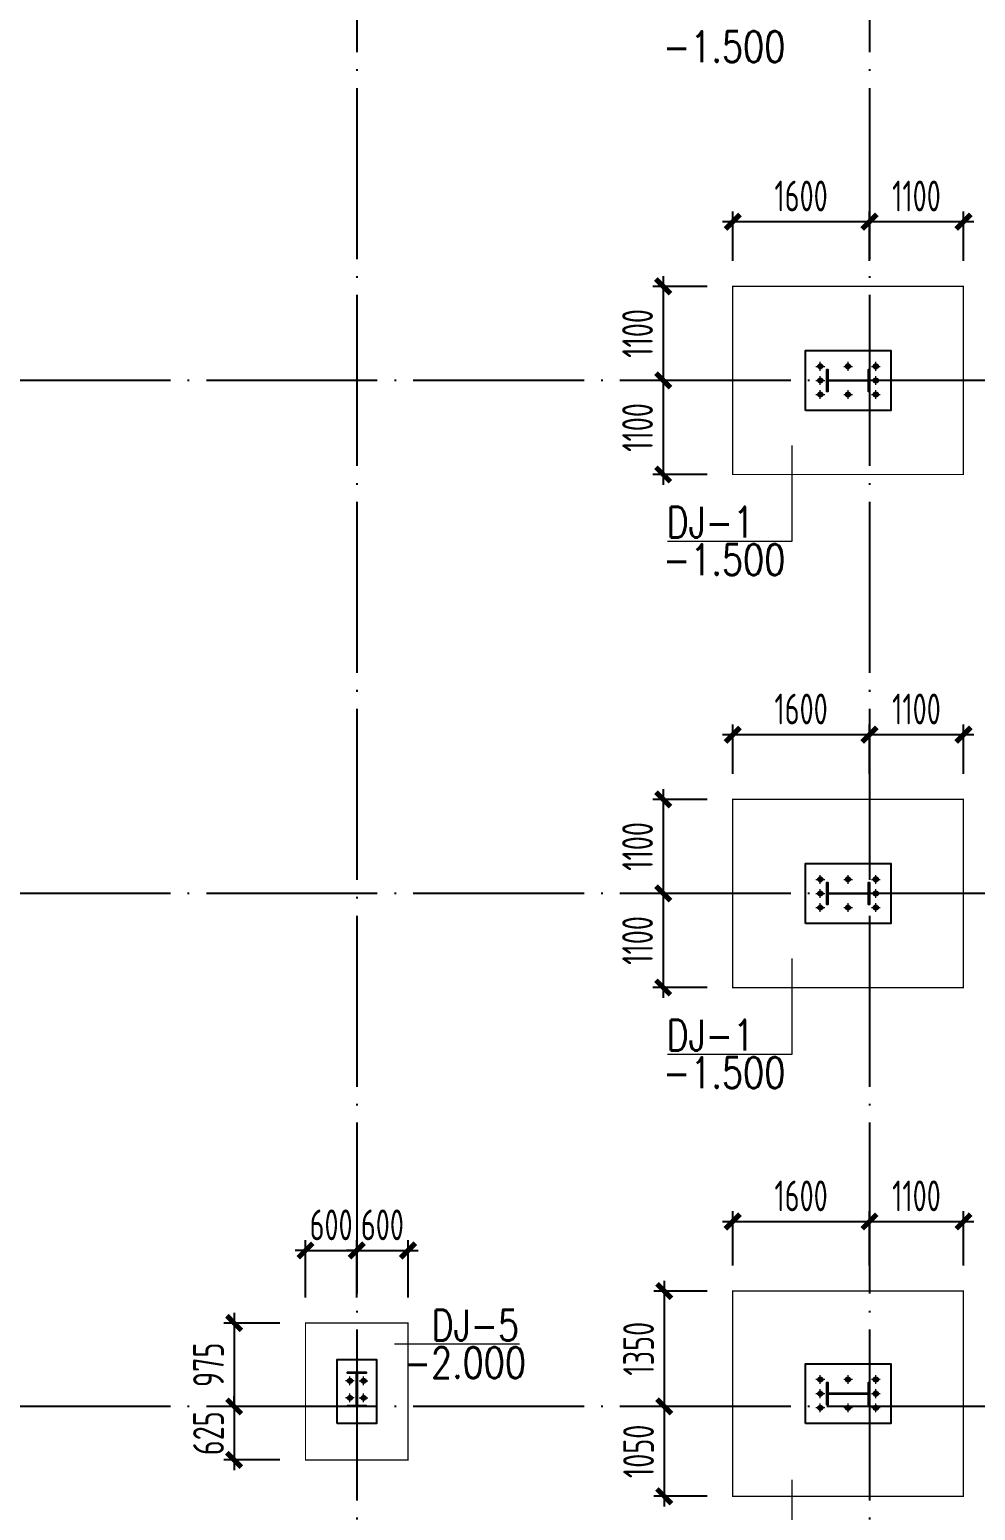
# Model space of a CAD drawing. Extents: x -1389621 to 57380, y -92505 to 283644.
# Drawn here: x -496048 to -484979, y 75852 to 93170 of the extents above; entities that cross this region are included whole.
import ezdxf
from ezdxf.enums import TextEntityAlignment as Align

# ---------------------------------------------------------------- set-up
doc = ezdxf.new("R2010")
doc.units = 0
doc.header["$LTSCALE"] = 100
doc.header["$MEASUREMENT"] = 0
doc.linetypes.add('CENTERX2', pattern=[101.6, 63.5, -12.7, 12.7, -12.7])
doc.linetypes.add('DOTE', pattern=[2.42, 2, -0.2, 0.02, -0.2])
doc.layers.get('0').update_dxf_attribs({"linetype": 'CONTINUOUS'})
doc.layers.get('Defpoints').update_dxf_attribs({"linetype": 'CONTINUOUS'})
for name, color, linetype in [('11000', 4, 'CONTINUOUS'), ('DIM', 3, 'CONTINUOUS'), ('DOTE', 1, 'DOTE'), ('PUB_DIM', 3, 'CONTINUOUS'), ('基础', 41, 'CONTINUOUS'), ('柱子', 3, 'CONTINUOUS'), ('短柱', 2, 'CONTINUOUS')]:
    doc.layers.add(name, color=color, linetype=linetype)
doc.layers.add('PUB_TEXT', color=7, linetype='CONTINUOUS', lineweight=15)
doc.layers.add('轴线', color=1, linetype='CENTERX2', lineweight=13)
doc.styles.add('hztxt', font='txt', dxfattribs={"width": 0.7, "height": 10, "bigfont": 'hztxt.shx'})
doc.styles.add('TSSD_Dimension', font='tssdeng.shx', dxfattribs={"width": 0.7, "bigfont": 'hztxt.shx'})
doc.dimstyles.new('TSSD_100_100', dxfattribs={"dimtxt": 300, "dimasz": 100, "dimexe": 100, "dimexo": 250, "dimgap": 100, "dimtad": 1, "dimdec": 0, "dimzin": 0, "dimdsep": 46, "dimtxsty": 'TSSD_Dimension', "dimblk": 'ARCHTICK', "dimblk1": 'ARCHTICK', "dimblk2": 'ARCHTICK', "dimcen": 0, "dimdle": 100, "dimclrt": 7, "dimadec": 0, "dimazin": 0, "dimtfac": 1, "dimtdec": 0, "dimtix": 1, "dimtmove": 2, "dimatfit": 3, "dimfxl": 0, "dimtolj": 1, "dimtzin": 0, "dimarcsym": 0})

# ---------------------------------------------------------------- blocks, each defined once
blk = doc.blocks.new('_ArchTick')
at = {"color": 0, "linetype": 'ByBlock'}
blk.add_lwpolyline([(-0.71, -0.71, 0.5, 0.5, 0), (0.71, 0.71, 0.5, 0.5, 0)], format="xyseb", dxfattribs=at)
blk = doc.blocks.new('*D1753')
at = {"layer": 'Defpoints', "color": 0, "ltscale": 100}
for p in [(-487819, 90167), (-488633, 89067), (-487819, 89067)]:
    blk.add_point(p, dxfattribs=at)
at = {"layer": 'DIM', "color": 0, "lineweight": -2, "ltscale": 100}
for p, q in [((-488633, 90287), (-488633, 88947)), ((-488119, 90167), (-488753, 90167)), ((-488119, 89067), (-488753, 89067))]:
    blk.add_line(p, q, dxfattribs=at)
at = {"layer": 'DIM', "color": 0, "lineweight": -2, "ltscale": 100, "xscale": 120, "yscale": 120, "zscale": 120}
for p, rotation in [((-488633, 90167), 90), ((-488633, 89067), 270)]:
    blk.add_blockref('_ArchTick', p, dxfattribs=dict(at, rotation=rotation))
at = {"layer": 'DIM', "color": 7, "ltscale": 100, "insert": (-488933, 89617), "char_height": 360, "attachment_point": 5, "rotation": 90, "style": 'TSSD_Dimension'}
blk.add_mtext('\\A1;1100', dxfattribs=at)
blk = doc.blocks.new('*D1754')
at = {"layer": 'Defpoints', "color": 0, "ltscale": 100}
for p in [(-486219, 90924), (-487819, 90167), (-486219, 90167)]:
    blk.add_point(p, dxfattribs=at)
at = {"layer": 'DIM', "color": 0, "lineweight": -2, "ltscale": 100}
for p, q in [((-487939, 90924), (-486099, 90924)), ((-487819, 90467), (-487819, 91044)), ((-486219, 90467), (-486219, 91044))]:
    blk.add_line(p, q, dxfattribs=at)
at = {"layer": 'DIM', "color": 0, "lineweight": -2, "ltscale": 100, "xscale": 120, "yscale": 120, "zscale": 120, "rotation": 180}
blk.add_blockref('_ArchTick', (-487819, 90924), dxfattribs=at)
at = {"layer": 'DIM', "color": 0, "lineweight": -2, "ltscale": 100, "xscale": 120, "yscale": 120, "zscale": 120}
blk.add_blockref('_ArchTick', (-486219, 90924), dxfattribs=at)
at = {"layer": 'DIM', "color": 7, "ltscale": 100, "insert": (-487019, 91224), "char_height": 360, "attachment_point": 5, "style": 'TSSD_Dimension'}
blk.add_mtext('\\A1;1600', dxfattribs=at)
blk = doc.blocks.new('*D1755')
at = {"layer": 'Defpoints', "color": 0, "ltscale": 100}
for p in [(-487819, 89067), (-488633, 87967), (-487819, 87967)]:
    blk.add_point(p, dxfattribs=at)
at = {"layer": 'DIM', "color": 0, "lineweight": -2, "ltscale": 100}
for p, q in [((-488119, 89067), (-488753, 89067)), ((-488633, 89187), (-488633, 87847)), ((-488119, 87967), (-488753, 87967))]:
    blk.add_line(p, q, dxfattribs=at)
at = {"layer": 'DIM', "color": 0, "lineweight": -2, "ltscale": 100, "xscale": 120, "yscale": 120, "zscale": 120}
for p, rotation in [((-488633, 89067), 90), ((-488633, 87967), 270)]:
    blk.add_blockref('_ArchTick', p, dxfattribs=dict(at, rotation=rotation))
at = {"layer": 'DIM', "color": 7, "ltscale": 100, "insert": (-488933, 88517), "char_height": 360, "attachment_point": 5, "rotation": 90, "style": 'TSSD_Dimension'}
blk.add_mtext('\\A1;1100', dxfattribs=at)
blk = doc.blocks.new('*D1756')
at = {"layer": 'Defpoints', "color": 0, "ltscale": 100}
for p in [(-485119, 90924), (-486219, 90167), (-485119, 90167)]:
    blk.add_point(p, dxfattribs=at)
at = {"layer": 'DIM', "color": 0, "lineweight": -2, "ltscale": 100}
for p, q in [((-486339, 90924), (-484999, 90924)), ((-486219, 90467), (-486219, 91044)), ((-485119, 90467), (-485119, 91044))]:
    blk.add_line(p, q, dxfattribs=at)
at = {"layer": 'DIM', "color": 0, "lineweight": -2, "ltscale": 100, "xscale": 120, "yscale": 120, "zscale": 120, "rotation": 180}
blk.add_blockref('_ArchTick', (-486219, 90924), dxfattribs=at)
at = {"layer": 'DIM', "color": 0, "lineweight": -2, "ltscale": 100, "xscale": 120, "yscale": 120, "zscale": 120}
blk.add_blockref('_ArchTick', (-485119, 90924), dxfattribs=at)
at = {"layer": 'DIM', "color": 7, "ltscale": 100, "insert": (-485669, 91224), "char_height": 360, "attachment_point": 5, "style": 'TSSD_Dimension'}
blk.add_mtext('\\A1;1100', dxfattribs=at)
blk = doc.blocks.new('*D1761')
at = {"layer": 'Defpoints', "color": 0, "ltscale": 100}
for p in [(-487819, 84167), (-488633, 83067), (-487819, 83067)]:
    blk.add_point(p, dxfattribs=at)
at = {"layer": 'DIM', "color": 0, "lineweight": -2, "ltscale": 100}
for p, q in [((-488633, 84287), (-488633, 82947)), ((-488119, 84167), (-488753, 84167)), ((-488119, 83067), (-488753, 83067))]:
    blk.add_line(p, q, dxfattribs=at)
at = {"layer": 'DIM', "color": 0, "lineweight": -2, "ltscale": 100, "xscale": 120, "yscale": 120, "zscale": 120}
for p, rotation in [((-488633, 84167), 90), ((-488633, 83067), 270)]:
    blk.add_blockref('_ArchTick', p, dxfattribs=dict(at, rotation=rotation))
at = {"layer": 'DIM', "color": 7, "ltscale": 100, "insert": (-488933, 83617), "char_height": 360, "attachment_point": 5, "rotation": 90, "style": 'TSSD_Dimension'}
blk.add_mtext('\\A1;1100', dxfattribs=at)
blk = doc.blocks.new('*D1762')
at = {"layer": 'Defpoints', "color": 0, "ltscale": 100}
for p in [(-486219, 84924), (-487819, 84167), (-486219, 84167)]:
    blk.add_point(p, dxfattribs=at)
at = {"layer": 'DIM', "color": 0, "lineweight": -2, "ltscale": 100}
for p, q in [((-487819, 84467), (-487819, 85044)), ((-486219, 84467), (-486219, 85044)), ((-487939, 84924), (-486099, 84924))]:
    blk.add_line(p, q, dxfattribs=at)
at = {"layer": 'DIM', "color": 0, "lineweight": -2, "ltscale": 100, "xscale": 120, "yscale": 120, "zscale": 120, "rotation": 180}
blk.add_blockref('_ArchTick', (-487819, 84924), dxfattribs=at)
at = {"layer": 'DIM', "color": 0, "lineweight": -2, "ltscale": 100, "xscale": 120, "yscale": 120, "zscale": 120}
blk.add_blockref('_ArchTick', (-486219, 84924), dxfattribs=at)
at = {"layer": 'DIM', "color": 7, "ltscale": 100, "insert": (-487019, 85224), "char_height": 360, "attachment_point": 5, "style": 'TSSD_Dimension'}
blk.add_mtext('\\A1;1600', dxfattribs=at)
blk = doc.blocks.new('*D1763')
at = {"layer": 'Defpoints', "color": 0, "ltscale": 100}
for p in [(-487819, 83067), (-488633, 81967), (-487819, 81967)]:
    blk.add_point(p, dxfattribs=at)
at = {"layer": 'DIM', "color": 0, "lineweight": -2, "ltscale": 100}
for p, q in [((-488633, 83187), (-488633, 81847)), ((-488119, 83067), (-488753, 83067)), ((-488119, 81967), (-488753, 81967))]:
    blk.add_line(p, q, dxfattribs=at)
at = {"layer": 'DIM', "color": 0, "lineweight": -2, "ltscale": 100, "xscale": 120, "yscale": 120, "zscale": 120}
for p, rotation in [((-488633, 83067), 90), ((-488633, 81967), 270)]:
    blk.add_blockref('_ArchTick', p, dxfattribs=dict(at, rotation=rotation))
at = {"layer": 'DIM', "color": 7, "ltscale": 100, "insert": (-488933, 82517), "char_height": 360, "attachment_point": 5, "rotation": 90, "style": 'TSSD_Dimension'}
blk.add_mtext('\\A1;1100', dxfattribs=at)
blk = doc.blocks.new('*D1764')
at = {"layer": 'Defpoints', "color": 0, "ltscale": 100}
for p in [(-485119, 84924), (-486219, 84167), (-485119, 84167)]:
    blk.add_point(p, dxfattribs=at)
at = {"layer": 'DIM', "color": 0, "lineweight": -2, "ltscale": 100}
for p, q in [((-486219, 84467), (-486219, 85044)), ((-485119, 84467), (-485119, 85044)), ((-486339, 84924), (-484999, 84924))]:
    blk.add_line(p, q, dxfattribs=at)
at = {"layer": 'DIM', "color": 0, "lineweight": -2, "ltscale": 100, "xscale": 120, "yscale": 120, "zscale": 120, "rotation": 180}
blk.add_blockref('_ArchTick', (-486219, 84924), dxfattribs=at)
at = {"layer": 'DIM', "color": 0, "lineweight": -2, "ltscale": 100, "xscale": 120, "yscale": 120, "zscale": 120}
blk.add_blockref('_ArchTick', (-485119, 84924), dxfattribs=at)
at = {"layer": 'DIM', "color": 7, "ltscale": 100, "insert": (-485669, 85224), "char_height": 360, "attachment_point": 5, "style": 'TSSD_Dimension'}
blk.add_mtext('\\A1;1100', dxfattribs=at)
blk = doc.blocks.new('*D1779')
at = {"layer": 'Defpoints', "color": 0, "ltscale": 100}
for p in [(-486219, 79230), (-487819, 78417), (-486219, 78417)]:
    blk.add_point(p, dxfattribs=at)
at = {"layer": 'DIM', "color": 0, "lineweight": -2, "ltscale": 100}
for p, q in [((-487819, 78717), (-487819, 79350)), ((-486219, 78717), (-486219, 79350)), ((-487939, 79230), (-486099, 79230))]:
    blk.add_line(p, q, dxfattribs=at)
at = {"layer": 'DIM', "color": 0, "lineweight": -2, "ltscale": 100, "xscale": 120, "yscale": 120, "zscale": 120, "rotation": 180}
blk.add_blockref('_ArchTick', (-487819, 79230), dxfattribs=at)
at = {"layer": 'DIM', "color": 0, "lineweight": -2, "ltscale": 100, "xscale": 120, "yscale": 120, "zscale": 120}
blk.add_blockref('_ArchTick', (-486219, 79230), dxfattribs=at)
at = {"layer": 'DIM', "color": 7, "ltscale": 100, "insert": (-487019, 79530), "char_height": 360, "attachment_point": 5, "style": 'TSSD_Dimension'}
blk.add_mtext('\\A1;1600', dxfattribs=at)
blk = doc.blocks.new('*D1780')
at = {"layer": 'Defpoints', "color": 0, "ltscale": 100}
for p in [(-487819, 77067), (-488621, 76017), (-487819, 76017)]:
    blk.add_point(p, dxfattribs=at)
at = {"layer": 'DIM', "color": 0, "lineweight": -2, "ltscale": 100}
for p, q in [((-488621, 77187), (-488621, 75897)), ((-488119, 77067), (-488741, 77067)), ((-488119, 76017), (-488741, 76017))]:
    blk.add_line(p, q, dxfattribs=at)
at = {"layer": 'DIM', "color": 0, "lineweight": -2, "ltscale": 100, "xscale": 120, "yscale": 120, "zscale": 120}
for p, rotation in [((-488621, 77067), 90), ((-488621, 76017), 270)]:
    blk.add_blockref('_ArchTick', p, dxfattribs=dict(at, rotation=rotation))
at = {"layer": 'DIM', "color": 7, "ltscale": 100, "insert": (-488921, 76542), "char_height": 360, "attachment_point": 5, "rotation": 90, "style": 'TSSD_Dimension'}
blk.add_mtext('\\A1;1050', dxfattribs=at)
blk = doc.blocks.new('*D1781')
at = {"layer": 'Defpoints', "color": 0, "ltscale": 100}
for p in [(-485119, 79230), (-486219, 78417), (-485119, 78417)]:
    blk.add_point(p, dxfattribs=at)
at = {"layer": 'DIM', "color": 0, "lineweight": -2, "ltscale": 100}
for p, q in [((-486219, 78717), (-486219, 79350)), ((-485119, 78717), (-485119, 79350)), ((-486339, 79230), (-484999, 79230))]:
    blk.add_line(p, q, dxfattribs=at)
at = {"layer": 'DIM', "color": 0, "lineweight": -2, "ltscale": 100, "xscale": 120, "yscale": 120, "zscale": 120, "rotation": 180}
blk.add_blockref('_ArchTick', (-486219, 79230), dxfattribs=at)
at = {"layer": 'DIM', "color": 0, "lineweight": -2, "ltscale": 100, "xscale": 120, "yscale": 120, "zscale": 120}
blk.add_blockref('_ArchTick', (-485119, 79230), dxfattribs=at)
at = {"layer": 'DIM', "color": 7, "ltscale": 100, "insert": (-485669, 79530), "char_height": 360, "attachment_point": 5, "style": 'TSSD_Dimension'}
blk.add_mtext('\\A1;1100', dxfattribs=at)
blk = doc.blocks.new('*D1782')
at = {"layer": 'Defpoints', "color": 0, "ltscale": 100}
for p in [(-487819, 78417), (-488621, 77067), (-487819, 77067)]:
    blk.add_point(p, dxfattribs=at)
at = {"layer": 'DIM', "color": 0, "lineweight": -2, "ltscale": 100}
for p, q in [((-488621, 78537), (-488621, 76947)), ((-488119, 78417), (-488741, 78417)), ((-488119, 77067), (-488741, 77067))]:
    blk.add_line(p, q, dxfattribs=at)
at = {"layer": 'DIM', "color": 0, "lineweight": -2, "ltscale": 100, "xscale": 120, "yscale": 120, "zscale": 120}
for p, rotation in [((-488621, 78417), 90), ((-488621, 77067), 270)]:
    blk.add_blockref('_ArchTick', p, dxfattribs=dict(at, rotation=rotation))
at = {"layer": 'DIM', "color": 7, "ltscale": 100, "insert": (-488921, 77742), "char_height": 360, "attachment_point": 5, "rotation": 90, "style": 'TSSD_Dimension'}
blk.add_mtext('\\A1;1350', dxfattribs=at)
blk = doc.blocks.new('*D1811')
at = {"layer": 'Defpoints', "color": 0, "ltscale": 100}
for p in [(-492819, 78042), (-493654, 77067), (-492819, 77067)]:
    blk.add_point(p, dxfattribs=at)
at = {"layer": 'DIM', "color": 0, "lineweight": -2, "ltscale": 100}
for p, q in [((-493654, 78162), (-493654, 76947)), ((-493119, 78042), (-493774, 78042)), ((-493119, 77067), (-493774, 77067))]:
    blk.add_line(p, q, dxfattribs=at)
at = {"layer": 'DIM', "color": 0, "lineweight": -2, "ltscale": 100, "xscale": 120, "yscale": 120, "zscale": 120}
for p, rotation in [((-493654, 78042), 90), ((-493654, 77067), 270)]:
    blk.add_blockref('_ArchTick', p, dxfattribs=dict(at, rotation=rotation))
at = {"layer": 'DIM', "color": 7, "ltscale": 100, "insert": (-493954, 77554), "char_height": 360, "attachment_point": 5, "rotation": 90, "style": 'TSSD_Dimension'}
blk.add_mtext('\\A1;975', dxfattribs=at)
blk = doc.blocks.new('*D1812')
at = {"layer": 'Defpoints', "color": 0, "ltscale": 100}
for p in [(-492219, 78891), (-492819, 78042), (-492219, 78042)]:
    blk.add_point(p, dxfattribs=at)
at = {"layer": 'DIM', "color": 0, "lineweight": -2, "ltscale": 100}
for p, q in [((-492819, 78342), (-492819, 79011)), ((-492219, 78342), (-492219, 79011)), ((-492819, 78891), (-492939, 78891)), ((-492819, 78891), (-492219, 78891)), ((-492219, 78891), (-492099, 78891))]:
    blk.add_line(p, q, dxfattribs=at)
at = {"layer": 'DIM', "color": 0, "lineweight": -2, "ltscale": 100, "xscale": 120, "yscale": 120, "zscale": 120}
blk.add_blockref('_ArchTick', (-492819, 78891), dxfattribs=at)
at = {"layer": 'DIM', "color": 0, "lineweight": -2, "ltscale": 100, "xscale": 120, "yscale": 120, "zscale": 120, "rotation": 180}
blk.add_blockref('_ArchTick', (-492219, 78891), dxfattribs=at)
at = {"layer": 'DIM', "color": 7, "ltscale": 100, "insert": (-492519, 79191), "char_height": 360, "attachment_point": 5, "style": 'TSSD_Dimension'}
blk.add_mtext('\\A1;600', dxfattribs=at)
blk = doc.blocks.new('*D1809')
at = {"layer": 'Defpoints', "color": 0, "ltscale": 100}
for p in [(-491619, 78891), (-492219, 78042), (-491619, 78042)]:
    blk.add_point(p, dxfattribs=at)
at = {"layer": 'DIM', "color": 0, "lineweight": -2, "ltscale": 100}
for p, q in [((-492219, 78342), (-492219, 79011)), ((-491619, 78342), (-491619, 79011)), ((-492219, 78891), (-492339, 78891)), ((-492219, 78891), (-491619, 78891)), ((-491619, 78891), (-491499, 78891))]:
    blk.add_line(p, q, dxfattribs=at)
at = {"layer": 'DIM', "color": 0, "lineweight": -2, "ltscale": 100, "xscale": 120, "yscale": 120, "zscale": 120}
blk.add_blockref('_ArchTick', (-492219, 78891), dxfattribs=at)
at = {"layer": 'DIM', "color": 0, "lineweight": -2, "ltscale": 100, "xscale": 120, "yscale": 120, "zscale": 120, "rotation": 180}
blk.add_blockref('_ArchTick', (-491619, 78891), dxfattribs=at)
at = {"layer": 'DIM', "color": 7, "ltscale": 100, "insert": (-491919, 79191), "char_height": 360, "attachment_point": 5, "style": 'TSSD_Dimension'}
blk.add_mtext('\\A1;600', dxfattribs=at)
blk = doc.blocks.new('*D1810')
at = {"layer": 'Defpoints', "color": 0, "ltscale": 100}
for p in [(-492819, 77067), (-493654, 76442), (-492819, 76442)]:
    blk.add_point(p, dxfattribs=at)
at = {"layer": 'DIM', "color": 0, "lineweight": -2, "ltscale": 100}
for p, q in [((-493654, 77067), (-493654, 77187)), ((-493119, 77067), (-493774, 77067)), ((-493654, 77067), (-493654, 76442)), ((-493119, 76442), (-493774, 76442)), ((-493654, 76442), (-493654, 76322))]:
    blk.add_line(p, q, dxfattribs=at)
at = {"layer": 'DIM', "color": 0, "lineweight": -2, "ltscale": 100, "xscale": 120, "yscale": 120, "zscale": 120}
for p, rotation in [((-493654, 77067), 270), ((-493654, 76442), 90)]:
    blk.add_blockref('_ArchTick', p, dxfattribs=dict(at, rotation=rotation))
at = {"layer": 'DIM', "color": 7, "ltscale": 100, "insert": (-493954, 76754), "char_height": 360, "attachment_point": 5, "rotation": 90, "style": 'TSSD_Dimension'}
blk.add_mtext('\\A1;625', dxfattribs=at)

msp = doc.modelspace()

# ---------------------------------------------------------------- hatches: boundary and pattern name
h = msp.add_hatch(color=256)
edge = h.paths.add_edge_path()
edge.add_arc((-486794.047, 89231.574), 26, 0, 360)
h = msp.add_hatch(color=256)
edge = h.paths.add_edge_path()
edge.add_arc((-486469.047, 89231.574), 26, 0, 360)
h = msp.add_hatch(color=256)
edge = h.paths.add_edge_path()
edge.add_arc((-486144.047, 89231.574), 26, 0, 360)
h = msp.add_hatch(color=256)
edge = h.paths.add_edge_path()
edge.add_arc((-486794.047, 89066.574), 26, 0, 360)
h = msp.add_hatch(color=256)
edge = h.paths.add_edge_path()
edge.add_arc((-486144.047, 89066.574), 26, 0, 360)
h = msp.add_hatch(color=256)
edge = h.paths.add_edge_path()
edge.add_arc((-486794.047, 88901.574), 26, 0, 360)
h = msp.add_hatch(color=256)
edge = h.paths.add_edge_path()
edge.add_arc((-486469.047, 88901.574), 26, 0, 360)
h = msp.add_hatch(color=256)
edge = h.paths.add_edge_path()
edge.add_arc((-486144.047, 88901.574), 26, 0, 360)
h = msp.add_hatch(color=256)
edge = h.paths.add_edge_path()
edge.add_arc((-486794.047, 83231.574), 26, 0, 360)
h = msp.add_hatch(color=256)
edge = h.paths.add_edge_path()
edge.add_arc((-486469.047, 83231.574), 26, 0, 360)
h = msp.add_hatch(color=256)
edge = h.paths.add_edge_path()
edge.add_arc((-486144.047, 83231.574), 26, 0, 360)
h = msp.add_hatch(color=256)
edge = h.paths.add_edge_path()
edge.add_arc((-486794.047, 83066.574), 26, 0, 360)
h = msp.add_hatch(color=256)
edge = h.paths.add_edge_path()
edge.add_arc((-486144.047, 83066.574), 26, 0, 360)
h = msp.add_hatch(color=256)
edge = h.paths.add_edge_path()
edge.add_arc((-486794.047, 82901.574), 26, 0, 360)
h = msp.add_hatch(color=256)
edge = h.paths.add_edge_path()
edge.add_arc((-486469.047, 82901.574), 26, 0, 360)
h = msp.add_hatch(color=256)
edge = h.paths.add_edge_path()
edge.add_arc((-486144.047, 82901.574), 26, 0, 360)
h = msp.add_hatch(color=256)
edge = h.paths.add_edge_path()
edge.add_arc((-492299.047, 77366.574), 26, 0, 360)
h = msp.add_hatch(color=256)
edge = h.paths.add_edge_path()
edge.add_arc((-492139.047, 77366.574), 26, 0, 360)
h = msp.add_hatch(color=256)
edge = h.paths.add_edge_path()
edge.add_arc((-486794.047, 77381.574), 26, 0, 360)
h = msp.add_hatch(color=256)
edge = h.paths.add_edge_path()
edge.add_arc((-486794.047, 77216.574), 26, 0, 360)
h = msp.add_hatch(color=256)
edge = h.paths.add_edge_path()
edge.add_arc((-486469.047, 77381.574), 26, 0, 360)
h = msp.add_hatch(color=256)
edge = h.paths.add_edge_path()
edge.add_arc((-486144.047, 77381.574), 26, 0, 360)
h = msp.add_hatch(color=256)
edge = h.paths.add_edge_path()
edge.add_arc((-486144.047, 77216.574), 26, 0, 360)
h = msp.add_hatch(color=256)
edge = h.paths.add_edge_path()
edge.add_arc((-492299.047, 77166.574), 26, 0, 360)
h = msp.add_hatch(color=256)
edge = h.paths.add_edge_path()
edge.add_arc((-492139.047, 77166.574), 26, 0, 360)
h = msp.add_hatch(color=256)
edge = h.paths.add_edge_path()
edge.add_arc((-486794.047, 77051.574), 26, 0, 360)
h = msp.add_hatch(color=256)
edge = h.paths.add_edge_path()
edge.add_arc((-486469.047, 77051.574), 26, 0, 360)
h = msp.add_hatch(color=256)
edge = h.paths.add_edge_path()
edge.add_arc((-486144.047, 77051.574), 26, 0, 360)

# ---------------------------------------------------------------- linework, layer by layer
at = {"layer": '11000'}
for centre in [(-486794.047, 89231.574), (-486469.047, 89231.574), (-486144.047, 89231.574), (-486794.047, 89066.574), (-486144.047, 89066.574), (-486794.047, 88901.574), (-486469.047, 88901.574), (-486144.047, 88901.574), (-486794.047, 83231.574), (-486469.047, 83231.574), (-486144.047, 83231.574), (-486794.047, 83066.574), (-486144.047, 83066.574), (-486794.047, 82901.574), (-486469.047, 82901.574), (-486144.047, 82901.574), (-492299.047, 77366.574), (-492139.047, 77366.574), (-486794.047, 77381.574), (-486794.047, 77216.574), (-486469.047, 77381.574), (-486144.047, 77381.574), (-486144.047, 77216.574), (-492299.047, 77166.574), (-492139.047, 77166.574), (-486794.047, 77051.574), (-486469.047, 77051.574), (-486144.047, 77051.574)]:
    msp.add_circle(centre, 26, dxfattribs=at)
at = {"layer": 'DOTE', "linetype": 'DOTE', "ltscale": 10}
for p, q in [((-492219.047, 150566.574), (-492219.047, 75566.574)), ((-486219.047, 150566.574), (-486219.047, 75566.574)), ((-484719.047, 89066.574), (-526141.044, 89066.574)), ((-484719.047, 83066.574), (-526141.044, 83066.574)), ((-484719.047, 77066.574), (-526141.044, 77066.574))]:
    msp.add_line(p, q, dxfattribs=at)
at = {"layer": 'PUB_TEXT'}
for p, q in [((-487122.044, 87188.956), (-487122.044, 88305.857)), ((-488582.756, 87188.956), (-487122.044, 87188.956)), ((-487122.044, 81188.956), (-487122.044, 82305.857)), ((-488582.756, 81188.956), (-487122.044, 81188.956)), ((-491775.652, 77797.633), (-490314.941, 77797.633)), ((-487122.044, 75092.306), (-487122.044, 76209.208))]:
    msp.add_line(p, q, dxfattribs=at)
at = {"layer": '基础', "ltscale": 100, "const_width": 15}
for points in [[(-485119.047, 87966.574), (-485119.047, 90166.574), (-487819.047, 90166.574), (-487819.047, 87966.574)], [(-485119.047, 81966.574), (-485119.047, 84166.574), (-487819.047, 84166.574), (-487819.047, 81966.574)], [(-485119.047, 76016.574), (-485119.047, 78416.574), (-487819.047, 78416.574), (-487819.047, 76016.574)], [(-491619.047, 76441.574), (-491619.047, 78041.574), (-492819.047, 78041.574), (-492819.047, 76441.574)]]:
    msp.add_lwpolyline(points, close=True, dxfattribs=at)
at = {"layer": '柱子', "ltscale": 100}
for points in [[(-486707.047, 89062.574), (-486707.047, 88936.574), (-486719.047, 88936.574), (-486719.047, 89196.574), (-486707.047, 89196.574), (-486707.047, 89070.574), (-486231.047, 89070.574), (-486231.047, 89196.574), (-486219.047, 89196.574), (-486219.047, 88936.574), (-486231.047, 88936.574), (-486231.047, 89062.574)], [(-486707.047, 83062.574), (-486707.047, 82936.574), (-486719.047, 82936.574), (-486719.047, 83196.574), (-486707.047, 83196.574), (-486707.047, 83070.574), (-486231.047, 83070.574), (-486231.047, 83196.574), (-486219.047, 83196.574), (-486219.047, 82936.574), (-486231.047, 82936.574), (-486231.047, 83062.574)], [(-492215.047, 77078.574), (-492109.047, 77078.574), (-492109.047, 77066.574), (-492329.047, 77066.574), (-492329.047, 77078.574), (-492223.047, 77078.574), (-492223.047, 77454.574), (-492329.047, 77454.574), (-492329.047, 77466.574), (-492109.047, 77466.574), (-492109.047, 77454.574), (-492215.047, 77454.574)], [(-486707.047, 77212.574), (-486707.047, 77086.574), (-486719.047, 77086.574), (-486719.047, 77346.574), (-486707.047, 77346.574), (-486707.047, 77220.574), (-486231.047, 77220.574), (-486231.047, 77346.574), (-486219.047, 77346.574), (-486219.047, 77086.574), (-486231.047, 77086.574), (-486231.047, 77212.574)]]:
    msp.add_lwpolyline(points, close=True, dxfattribs=at)
at = {"layer": '短柱', "ltscale": 100}
for points in [[(-486969.047, 88716.574), (-486969.047, 89416.574), (-485969.047, 89416.574), (-485969.047, 88716.574)], [(-486969.047, 82716.574), (-486969.047, 83416.574), (-485969.047, 83416.574), (-485969.047, 82716.574)], [(-492449.047, 76866.574), (-492449.047, 77616.574), (-491989.047, 77616.574), (-491989.047, 76866.574)], [(-486969.047, 76866.574), (-486969.047, 77566.574), (-485969.047, 77566.574), (-485969.047, 76866.574)]]:
    msp.add_lwpolyline(points, close=True, dxfattribs=at)
at = {"layer": '轴线'}
for p, q in [((-486845.047, 89231.574), (-486743.047, 89231.574)), ((-486794.047, 89180.574), (-486794.047, 89282.574)), ((-486520.047, 89231.574), (-486418.047, 89231.574)), ((-486469.047, 89180.574), (-486469.047, 89282.574)), ((-486195.047, 89231.574), (-486093.047, 89231.574)), ((-486144.047, 89180.574), (-486144.047, 89282.574)), ((-486845.047, 89066.574), (-486743.047, 89066.574)), ((-486794.047, 89015.574), (-486794.047, 89117.574)), ((-486195.047, 89066.574), (-486093.047, 89066.574)), ((-486144.047, 89015.574), (-486144.047, 89117.574)), ((-486845.047, 88901.574), (-486743.047, 88901.574)), ((-486794.047, 88850.574), (-486794.047, 88952.574)), ((-486520.047, 88901.574), (-486418.047, 88901.574)), ((-486469.047, 88850.574), (-486469.047, 88952.574)), ((-486195.047, 88901.574), (-486093.047, 88901.574)), ((-486144.047, 88850.574), (-486144.047, 88952.574)), ((-486845.047, 83231.574), (-486743.047, 83231.574)), ((-486794.047, 83180.574), (-486794.047, 83282.574)), ((-486520.047, 83231.574), (-486418.047, 83231.574)), ((-486469.047, 83180.574), (-486469.047, 83282.574)), ((-486195.047, 83231.574), (-486093.047, 83231.574)), ((-486144.047, 83180.574), (-486144.047, 83282.574)), ((-486845.047, 83066.574), (-486743.047, 83066.574)), ((-486794.047, 83015.574), (-486794.047, 83117.574)), ((-486195.047, 83066.574), (-486093.047, 83066.574)), ((-486144.047, 83015.574), (-486144.047, 83117.574)), ((-486845.047, 82901.574), (-486743.047, 82901.574)), ((-486794.047, 82850.574), (-486794.047, 82952.574)), ((-486520.047, 82901.574), (-486418.047, 82901.574)), ((-486469.047, 82850.574), (-486469.047, 82952.574)), ((-486195.047, 82901.574), (-486093.047, 82901.574)), ((-486144.047, 82850.574), (-486144.047, 82952.574)), ((-492299.047, 77315.574), (-492299.047, 77417.574)), ((-492139.047, 77315.574), (-492139.047, 77417.574)), ((-486794.047, 77330.574), (-486794.047, 77432.574)), ((-486469.047, 77330.574), (-486469.047, 77432.574)), ((-486144.047, 77330.574), (-486144.047, 77432.574)), ((-492248.047, 77366.574), (-492350.047, 77366.574)), ((-492190.047, 77366.574), (-492088.047, 77366.574)), ((-486743.047, 77381.574), (-486845.047, 77381.574)), ((-486794.047, 77165.574), (-486794.047, 77267.574)), ((-486418.047, 77381.574), (-486520.047, 77381.574)), ((-486093.047, 77381.574), (-486195.047, 77381.574)), ((-486144.047, 77165.574), (-486144.047, 77267.574)), ((-492248.047, 77166.574), (-492350.047, 77166.574)), ((-492299.047, 77115.574), (-492299.047, 77217.574)), ((-492190.047, 77166.574), (-492088.047, 77166.574)), ((-492139.047, 77115.574), (-492139.047, 77217.574)), ((-486743.047, 77216.574), (-486845.047, 77216.574)), ((-486794.047, 77000.574), (-486794.047, 77102.574)), ((-486469.047, 77000.574), (-486469.047, 77102.574)), ((-486093.047, 77216.574), (-486195.047, 77216.574)), ((-486144.047, 77000.574), (-486144.047, 77102.574)), ((-486743.047, 77051.574), (-486845.047, 77051.574)), ((-486418.047, 77051.574), (-486520.047, 77051.574)), ((-486093.047, 77051.574), (-486195.047, 77051.574))]:
    msp.add_line(p, q, dxfattribs=at)

# ---------------------------------------------------------------- texts
at = {"layer": 'PUB_DIM', "color": 7, "linetype": 'Continuous', "style": 'hztxt', "width": 0.8}
for s, p in [('-1.500', (-487920.009, 92970.873)), ('DJ-1', (-488079.759, 87408.896)), ('-1.500', (-487920.009, 86970.873)), ('DJ-1', (-488079.759, 81408.896)), ('-1.500', (-487920.009, 80970.873)), ('DJ-5', (-490831.553, 78017.573)), ('-2.000', (-490954.82, 77579.55))]:
    msp.add_text(s, height=360, dxfattribs=at).set_placement(p, align=Align.MIDDLE)

# ---------------------------------------------------------------- dimensions: what is measured, and where the dimension line sits
at = {"layer": 'DIM', "ltscale": 100}
for base, p1, p2, picture, middle in [((-486219.047, 90924.307), (-487819.047, 90166.574), (-486219.047, 90166.574), '*D1754', (-487019.047, 91224.307)), ((-485119.047, 90924.307), (-486219.047, 90166.574), (-485119.047, 90166.574), '*D1756', (-485669.047, 91224.307)), ((-486219.047, 84924.307), (-487819.047, 84166.574), (-486219.047, 84166.574), '*D1762', (-487019.047, 85224.307)), ((-485119.047, 84924.307), (-486219.047, 84166.574), (-485119.047, 84166.574), '*D1764', (-485669.047, 85224.307)), ((-486219.047, 79229.965), (-487819.047, 78416.574), (-486219.047, 78416.574), '*D1779', (-487019.047, 79529.965)), ((-485119.047, 79229.965), (-486219.047, 78416.574), (-485119.047, 78416.574), '*D1781', (-485669.047, 79529.965)), ((-492219.047, 78890.89), (-492819.047, 78041.574), (-492219.047, 78041.574), '*D1812', (-492519.047, 79190.89)), ((-491619.047, 78890.89), (-492219.047, 78041.574), (-491619.047, 78041.574), '*D1809', (-491919.047, 79190.89))]:
    dim = msp.add_linear_dim(base=base, p1=p1, p2=p2, dimstyle='TSSD_100_100', override={"dimscale": 1.2}, dxfattribs=at)
    dim.commit()
    dim.dimension.update_dxf_attribs({"geometry": picture, "text_midpoint": middle})
for base, p1, p2, picture, middle in [((-488632.779, 89066.574), (-487819.047, 90166.574), (-487819.047, 89066.574), '*D1753', (-488932.779, 89616.574)), ((-488632.779, 87966.574), (-487819.047, 89066.574), (-487819.047, 87966.574), '*D1755', (-488932.779, 88516.574)), ((-488632.779, 83066.574), (-487819.047, 84166.574), (-487819.047, 83066.574), '*D1761', (-488932.779, 83616.574)), ((-488632.779, 81966.574), (-487819.047, 83066.574), (-487819.047, 81966.574), '*D1763', (-488932.779, 82516.574)), ((-488620.595, 77066.574), (-487819.047, 78416.574), (-487819.047, 77066.574), '*D1782', (-488920.595, 77741.574)), ((-493653.557, 77066.574), (-492819.047, 78041.574), (-492819.047, 77066.574), '*D1811', (-493953.557, 77554.074)), ((-493653.557, 76441.574), (-492819.047, 77066.574), (-492819.047, 76441.574), '*D1810', (-493953.557, 76754.074)), ((-488620.595, 76016.574), (-487819.047, 77066.574), (-487819.047, 76016.574), '*D1780', (-488920.595, 76541.574))]:
    dim = msp.add_linear_dim(base=base, p1=p1, p2=p2, angle=90, dimstyle='TSSD_100_100', override={"dimscale": 1.2}, dxfattribs=at)
    dim.commit()
    dim.dimension.update_dxf_attribs({"geometry": picture, "text_midpoint": middle})

doc.saveas('drawing.dxf')
